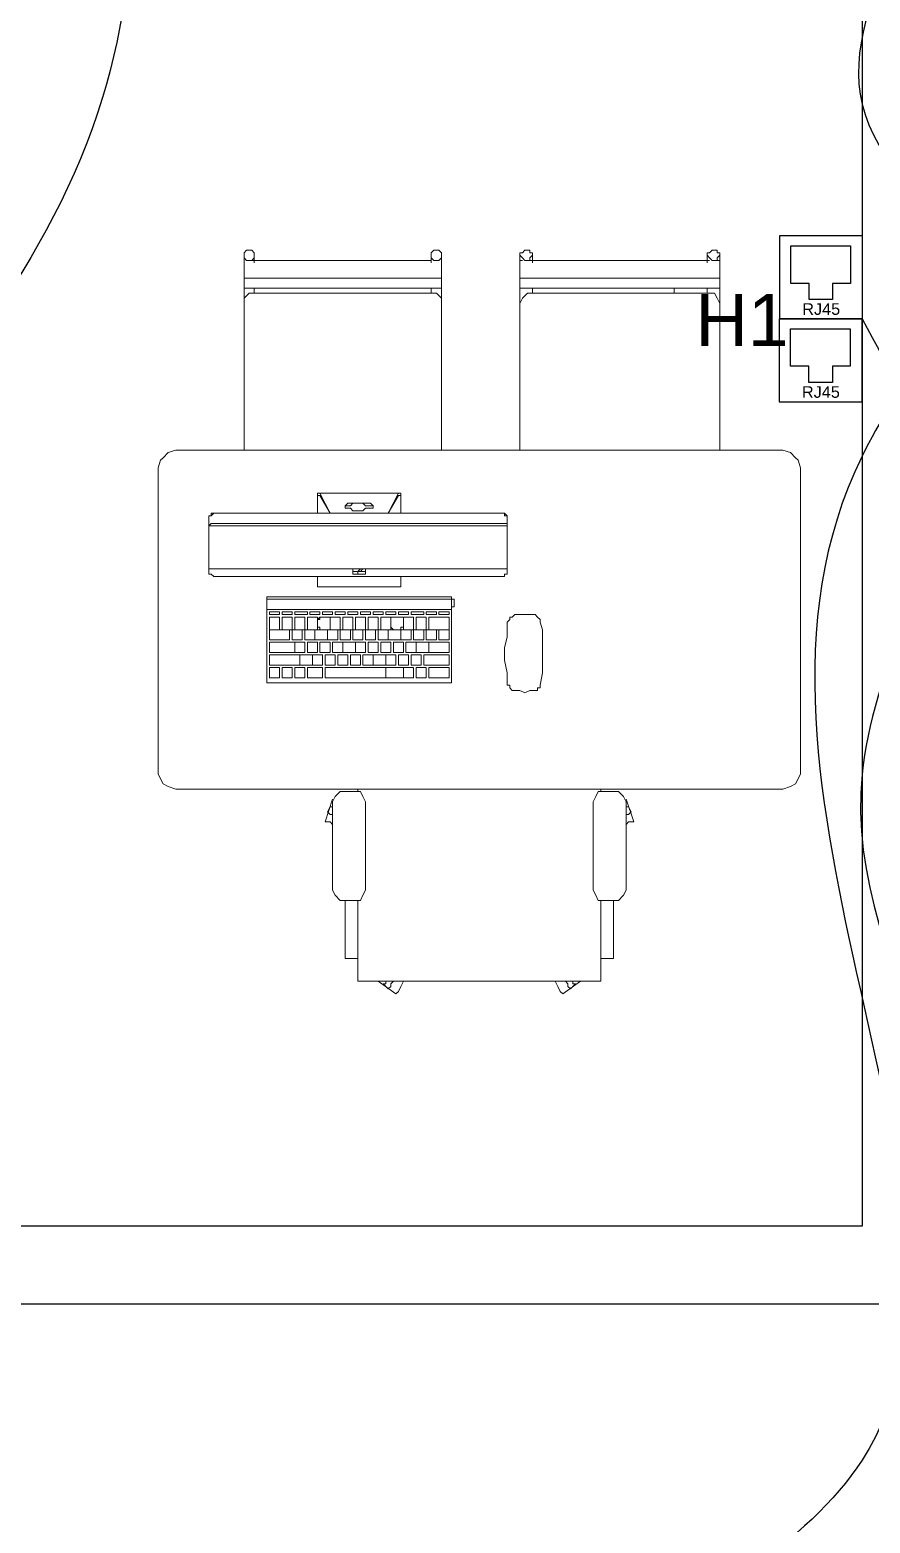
# Model space of a CAD drawing. Header units: metres. Extents: x 131 to 1703, y 190 to 2058.
# Drawn here: x 1484.906 to 1486.521, y 1999.772 to 2002.641 of the extents above; entities that cross this region are included whole.
import ezdxf

# ---------------------------------------------------------------- set-up
doc = ezdxf.new("R2010")
doc.units = ezdxf.units.M
for name, color, linetype in [('Cables RJ45', 7, 'Continuous'), ('Mobilier', 7, 'Continuous'), ('Murs', 7, 'Continuous'), ('Prise RJ45', 7, 'Continuous')]:
    doc.layers.add(name, color=color, linetype=linetype)
doc.styles.get("Standard").update_dxf_attribs({"font": 'arial.ttf'})

# ---------------------------------------------------------------- blocks, each defined once
blk = doc.blocks.new('Table avec ordinateur')
at = {"layer": 'Mobilier', "lineweight": 9}
for points in [[(1468.3894, 1994.57763), (1468.3894, 1994.57929), (1468.3894, 1994.57763), (1468.3894, 1994.57596), (1468.3894, 1994.57096), (1468.3894, 1994.56763), (1468.3894, 1994.56596), (1468.3894, 1994.56429), (1468.3894, 1994.55096), (1468.3894, 1994.54929), (1468.3894, 1994.54596), (1468.3894, 1994.54263), (1468.3894, 1994.52596), (1468.3894, 1994.55429), (1468.3894, 1994.56096), (1468.3894, 1994.56429), (1468.38107, 1994.56429), (1468.38107, 1994.56096), (1468.38107, 1994.55429), (1468.38107, 1994.55763), (1468.38107, 1994.56096), (1468.38107, 1994.55596), (1468.38107, 1994.55429), (1468.38107, 1994.54929), (1468.38107, 1994.54263), (1468.38107, 1994.52596), (1468.38107, 1994.55429)], [(1468.54939, 1994.57929), (1468.3894, 1994.57929)], [(1468.4144, 1994.58763), (1468.40273, 1994.57929)], [(1468.41273, 1994.57929), (1468.41106, 1994.58096), (1468.41106, 1994.58263), (1468.4094, 1994.58429), (1468.40606, 1994.58096), (1468.40773, 1994.58096), (1468.40773, 1994.57929)], [(1468.53606, 1994.57929), (1468.52439, 1994.58763)], [(1468.53106, 1994.57929), (1468.53106, 1994.58096), (1468.53273, 1994.58096), (1468.52939, 1994.58429), (1468.52773, 1994.58263), (1468.52773, 1994.58096), (1468.52606, 1994.57929)], [(1468.55773, 1994.55429), (1468.55773, 1994.52596), (1468.55773, 1994.54263), (1468.55773, 1994.54929), (1468.55773, 1994.55429), (1468.55773, 1994.55763), (1468.55773, 1994.55929), (1468.55773, 1994.55763), (1468.55773, 1994.55429), (1468.55773, 1994.55929), (1468.55773, 1994.56263), (1468.55773, 1994.56429), (1468.54939, 1994.56429), (1468.54939, 1994.56263), (1468.54939, 1994.55929), (1468.54939, 1994.55429), (1468.54939, 1994.52596), (1468.54939, 1994.54263), (1468.54939, 1994.54596), (1468.54939, 1994.54929), (1468.54939, 1994.55096), (1468.54939, 1994.56429), (1468.54939, 1994.56596), (1468.54939, 1994.56763), (1468.54939, 1994.57096), (1468.54939, 1994.57596), (1468.54939, 1994.57763), (1468.54939, 1994.57929), (1468.54939, 1994.57763)], [(1468.38107, 1994.56096), (1468.38107, 1994.55929), (1468.38107, 1994.55429), (1468.38107, 1994.54929), (1468.38107, 1994.54263)], [(1468.55773, 1994.55929), (1468.55773, 1994.55596), (1468.55773, 1994.55429), (1468.55773, 1994.54929), (1468.55773, 1994.54263)], [(1468.36773, 1994.4743), (1468.37273, 1994.4593)], [(1468.56606, 1994.4593), (1468.57106, 1994.4743)], [(1468.37273, 1994.4693), (1468.37107, 1994.4693), (1468.3694, 1994.46763), (1468.37107, 1994.4643), (1468.37273, 1994.4643), (1468.37273, 1994.46596)], [(1468.56606, 1994.46596), (1468.56606, 1994.4643), (1468.56772, 1994.4643), (1468.56939, 1994.46763), (1468.56772, 1994.4693), (1468.56606, 1994.4693)], [(1468.37273, 1994.4593), (1468.37273, 1994.4593)], [(1468.3894, 1994.45263), (1468.3894, 1994.4543), (1468.38107, 1994.4543)], [(1468.55773, 1994.4543), (1468.54939, 1994.4543), (1468.54939, 1994.45263)], [(1468.56606, 1994.4593), (1468.56606, 1994.4593)], [(1468.48939, 1994.3793), (1468.48939, 1994.3793)], [(1468.50273, 1994.37263), (1468.48939, 1994.37263)], [(1468.50273, 1994.3793), (1468.50273, 1994.3793)], [(1468.50439, 1994.3793), (1468.50439, 1994.3793)], [(1468.51106, 1994.37263), (1468.50439, 1994.37263)], [(1468.50439, 1994.37263), (1468.50439, 1994.37263)], [(1468.51273, 1994.3793), (1468.51273, 1994.3793)], [(1468.57106, 1994.37263), (1468.53273, 1994.37263), (1468.53106, 1994.37263), (1468.52106, 1994.37263), (1468.51939, 1994.37263), (1468.51273, 1994.37263)], [(1468.51273, 1994.37263), (1468.51273, 1994.37263)], [(1468.51939, 1994.3793), (1468.52106, 1994.3793)], [(1468.51939, 1994.37263), (1468.51939, 1994.3743)], [(1468.52106, 1994.37263), (1468.52106, 1994.37263)], [(1468.53106, 1994.3793), (1468.53106, 1994.3793)], [(1468.53106, 1994.3793), (1468.53273, 1994.3793)], [(1468.57106, 1994.3793), (1468.57106, 1994.3793)], [(1468.57272, 1994.3793), (1468.57272, 1994.3793)], [(1468.58272, 1994.37263), (1468.57272, 1994.37263)], [(1468.58272, 1994.3793), (1468.58272, 1994.3793)], [(1468.58439, 1994.3793), (1468.58439, 1994.3793)], [(1468.59106, 1994.37263), (1468.58439, 1994.37263)], [(1468.58439, 1994.37263), (1468.58439, 1994.37263)], [(1468.59272, 1994.3793), (1468.59272, 1994.3793)], [(1468.59939, 1994.37263), (1468.59272, 1994.37263)], [(1468.59272, 1994.37263), (1468.59272, 1994.37263)], [(1468.60106, 1994.3793), (1468.60106, 1994.3793)], [(1468.60772, 1994.37263), (1468.60106, 1994.37263)], [(1468.60106, 1994.37263), (1468.60106, 1994.37263)], [(1468.50606, 1994.3643), (1468.48939, 1994.3643)], [(1468.50273, 1994.36263), (1468.50273, 1994.36263)], [(1468.50606, 1994.37097), (1468.50606, 1994.37097)], [(1468.50606, 1994.3643), (1468.50606, 1994.3643)], [(1468.51439, 1994.3643), (1468.50773, 1994.3643)], [(1468.51106, 1994.36263), (1468.51106, 1994.36263)], [(1468.51439, 1994.37097), (1468.51439, 1994.37097)], [(1468.51439, 1994.3643), (1468.51439, 1994.3643)], [(1468.52273, 1994.3643), (1468.51606, 1994.3643)], [(1468.51773, 1994.36263), (1468.51773, 1994.36263)], [(1468.52273, 1994.37097), (1468.52273, 1994.37097)], [(1468.52273, 1994.3643), (1468.52273, 1994.3643)], [(1468.54606, 1994.3643), (1468.53939, 1994.3643), (1468.53773, 1994.3643), (1468.53273, 1994.3643), (1468.53106, 1994.3643), (1468.52439, 1994.3643)], [(1468.52606, 1994.36263), (1468.52606, 1994.36263)], [(1468.53106, 1994.37097), (1468.53106, 1994.37097)], [(1468.53106, 1994.3643), (1468.53106, 1994.3643)], [(1468.53439, 1994.36263), (1468.53439, 1994.36263)], [(1468.53773, 1994.3643), (1468.53773, 1994.3643)], [(1468.53939, 1994.37097), (1468.53939, 1994.37097)], [(1468.54273, 1994.36263), (1468.54273, 1994.36263)], [(1468.54606, 1994.37097), (1468.54606, 1994.37097)], [(1468.54606, 1994.3643), (1468.54606, 1994.3643)], [(1468.55439, 1994.3643), (1468.54773, 1994.3643)], [(1468.55106, 1994.36263), (1468.55106, 1994.36263)], [(1468.55439, 1994.37097), (1468.55439, 1994.37097)], [(1468.55439, 1994.3643), (1468.55439, 1994.3643)], [(1468.56273, 1994.3643), (1468.55606, 1994.3643)], [(1468.55773, 1994.36263), (1468.55939, 1994.36263)], [(1468.56273, 1994.37097), (1468.56273, 1994.37097)], [(1468.56273, 1994.3643), (1468.56273, 1994.3643)], [(1468.57106, 1994.3643), (1468.56439, 1994.3643)], [(1468.56606, 1994.36263), (1468.56606, 1994.36263)], [(1468.57106, 1994.37097), (1468.57106, 1994.37097)], [(1468.57106, 1994.3643), (1468.57106, 1994.3643)], [(1468.58606, 1994.3643), (1468.58106, 1994.3643), (1468.57939, 1994.3643), (1468.57272, 1994.3643)], [(1468.57439, 1994.36263), (1468.57439, 1994.36263)], [(1468.57939, 1994.37097), (1468.57939, 1994.37097)], [(1468.57939, 1994.3643), (1468.57939, 1994.3643)], [(1468.58272, 1994.36263), (1468.58272, 1994.36263)], [(1468.58606, 1994.37097), (1468.58772, 1994.37097), (1468.58772, 1994.3643), (1468.58939, 1994.3643), (1468.60772, 1994.3643), (1468.60772, 1994.37097), (1468.58939, 1994.37097), (1468.58772, 1994.37097), (1468.58939, 1994.37097)], [(1468.58606, 1994.3643), (1468.58606, 1994.3643)], [(1468.60772, 1994.3643), (1468.58939, 1994.3643), (1468.58772, 1994.3643)], [(1468.59106, 1994.36263), (1468.59106, 1994.35597), (1468.59272, 1994.35597), (1468.60772, 1994.35597), (1468.60772, 1994.36263), (1468.59272, 1994.36263), (1468.59106, 1994.36263), (1468.59272, 1994.36263)], [(1468.59106, 1994.36263), (1468.59106, 1994.36263)], [(1468.60772, 1994.37097), (1468.60772, 1994.37097)], [(1468.60772, 1994.36263), (1468.60772, 1994.36263)], [(1468.51773, 1994.35597), (1468.51106, 1994.35597), (1468.50939, 1994.35597), (1468.50439, 1994.35597), (1468.50273, 1994.35597), (1468.48939, 1994.35597)], [(1468.49606, 1994.3543), (1468.49606, 1994.3543)], [(1468.50273, 1994.35763), (1468.50273, 1994.35597)], [(1468.50439, 1994.3543), (1468.50439, 1994.3543)], [(1468.50939, 1994.35597), (1468.50939, 1994.35597)], [(1468.51273, 1994.3543), (1468.51273, 1994.3543)], [(1468.51773, 1994.35597), (1468.51773, 1994.35597)], [(1468.52606, 1994.35597), (1468.51939, 1994.35597)], [(1468.52106, 1994.3543), (1468.52106, 1994.3543)], [(1468.52606, 1994.35597), (1468.52606, 1994.35597)], [(1468.53439, 1994.35597), (1468.52773, 1994.35597)], [(1468.52939, 1994.3543), (1468.52939, 1994.3543)], [(1468.53439, 1994.35597), (1468.53439, 1994.35597)], [(1468.54273, 1994.35597), (1468.53606, 1994.35597)], [(1468.53606, 1994.3543), (1468.53606, 1994.3543)], [(1468.54273, 1994.35597), (1468.54273, 1994.35597)], [(1468.55773, 1994.35597), (1468.55273, 1994.35597), (1468.55106, 1994.35597), (1468.54439, 1994.35597)], [(1468.54439, 1994.3543), (1468.54439, 1994.3543)], [(1468.55106, 1994.35597), (1468.55106, 1994.35597)], [(1468.55273, 1994.3543), (1468.55273, 1994.3543)], [(1468.55773, 1994.35597), (1468.55773, 1994.35597)], [(1468.56606, 1994.35597), (1468.55939, 1994.35597)], [(1468.56106, 1994.3543), (1468.56106, 1994.3543)], [(1468.56606, 1994.35597), (1468.56606, 1994.35597)], [(1468.57439, 1994.35597), (1468.56772, 1994.35597)], [(1468.56939, 1994.3543), (1468.56939, 1994.3543)], [(1468.57439, 1994.35597), (1468.57439, 1994.35597)], [(1468.58272, 1994.35597), (1468.57606, 1994.35597)], [(1468.57606, 1994.3543), (1468.57772, 1994.3543)], [(1468.58272, 1994.35597), (1468.58272, 1994.35597)], [(1468.60772, 1994.35597), (1468.59272, 1994.35597), (1468.59106, 1994.35597), (1468.58439, 1994.35597)], [(1468.58439, 1994.3543), (1468.58439, 1994.3543)], [(1468.59106, 1994.35597), (1468.59106, 1994.35597)], [(1468.59272, 1994.3543), (1468.59272, 1994.3543)], [(1468.60772, 1994.3543), (1468.60772, 1994.3543)], [(1468.49606, 1994.34764), (1468.48939, 1994.34764)], [(1468.48939, 1994.34597), (1468.48939, 1994.34597)], [(1468.49606, 1994.34764), (1468.49606, 1994.34764)], [(1468.50439, 1994.34764), (1468.49773, 1994.34764)], [(1468.50273, 1994.34597), (1468.50273, 1994.34597)], [(1468.50439, 1994.34764), (1468.50439, 1994.34764)], [(1468.50439, 1994.34597), (1468.50439, 1994.34597)], [(1468.51273, 1994.34764), (1468.50606, 1994.34764)], [(1468.51273, 1994.34764), (1468.51273, 1994.34764)], [(1468.51273, 1994.34597), (1468.51273, 1994.34597)], [(1468.53606, 1994.34764), (1468.52939, 1994.34764), (1468.52773, 1994.34764), (1468.52273, 1994.34764), (1468.52106, 1994.34764), (1468.51439, 1994.34764)], [(1468.51939, 1994.34597), (1468.52106, 1994.34597)], [(1468.52106, 1994.34764), (1468.52106, 1994.34764)], [(1468.52773, 1994.34764), (1468.52773, 1994.34764)], [(1468.52773, 1994.34597), (1468.52773, 1994.34597)], [(1468.53606, 1994.34764), (1468.53606, 1994.34764)], [(1468.53606, 1994.34597), (1468.53606, 1994.34597)], [(1468.54439, 1994.34764), (1468.53773, 1994.34764)], [(1468.54439, 1994.34764), (1468.54439, 1994.34764)], [(1468.54439, 1994.34597), (1468.54439, 1994.34597)], [(1468.55273, 1994.34764), (1468.54606, 1994.34764)], [(1468.55273, 1994.34764), (1468.55273, 1994.34764)], [(1468.55273, 1994.34597), (1468.55273, 1994.34597)], [(1468.56106, 1994.34764), (1468.55439, 1994.34764)], [(1468.56106, 1994.34764), (1468.56106, 1994.34764)], [(1468.56106, 1994.34597), (1468.56106, 1994.34597)], [(1468.57606, 1994.34764), (1468.57106, 1994.34764), (1468.56939, 1994.34764), (1468.56273, 1994.34764)], [(1468.56772, 1994.34597), (1468.56772, 1994.34597)], [(1468.56939, 1994.34764), (1468.56939, 1994.34764)], [(1468.57606, 1994.34764), (1468.57606, 1994.34764)], [(1468.57606, 1994.34597), (1468.57606, 1994.34597)], [(1468.58439, 1994.34764), (1468.57772, 1994.34764)], [(1468.58439, 1994.34764), (1468.58439, 1994.34764)], [(1468.58439, 1994.34597), (1468.58439, 1994.34597)], [(1468.59272, 1994.34764), (1468.58606, 1994.34764)], [(1468.59272, 1994.34764), (1468.59272, 1994.34764)], [(1468.59272, 1994.34597), (1468.59272, 1994.34597)], [(1468.60772, 1994.34764), (1468.59439, 1994.34764)], [(1468.60106, 1994.34597), (1468.60106, 1994.34597)], [(1468.60939, 1994.3343), (1468.48773, 1994.3343)], [(1468.50273, 1994.34097), (1468.50273, 1994.3393), (1468.48939, 1994.3393), (1468.48939, 1994.34097)], [(1468.48939, 1994.33764), (1468.48939, 1994.33764)], [(1468.49606, 1994.33597), (1468.48939, 1994.33597)], [(1468.48939, 1994.33597), (1468.48939, 1994.33597)], [(1468.49606, 1994.33764), (1468.49606, 1994.33764)], [(1468.49773, 1994.33764), (1468.49773, 1994.33764)], [(1468.50439, 1994.33597), (1468.49939, 1994.33597), (1468.49773, 1994.33597)], [(1468.49773, 1994.33597), (1468.49773, 1994.33597)], [(1468.49939, 1994.33597), (1468.49939, 1994.33597)], [(1468.51106, 1994.34097), (1468.51106, 1994.3393), (1468.50439, 1994.3393)], [(1468.50439, 1994.3393), (1468.50439, 1994.3393)], [(1468.50439, 1994.33764), (1468.50439, 1994.33764)], [(1468.50606, 1994.33764), (1468.50773, 1994.33764)], [(1468.51439, 1994.33597), (1468.51273, 1994.33597), (1468.50773, 1994.33597), (1468.50606, 1994.33597)], [(1468.50606, 1994.33597), (1468.50606, 1994.33597)], [(1468.50773, 1994.33597), (1468.50773, 1994.33597)], [(1468.51939, 1994.34097), (1468.51939, 1994.3393), (1468.51273, 1994.3393)], [(1468.51273, 1994.3393), (1468.51273, 1994.3393)], [(1468.51273, 1994.33764), (1468.51439, 1994.33764)], [(1468.51606, 1994.33764), (1468.51606, 1994.33764)], [(1468.52273, 1994.33597), (1468.52106, 1994.33597), (1468.51606, 1994.33597)], [(1468.51606, 1994.33597), (1468.51606, 1994.33597)], [(1468.52773, 1994.34097), (1468.52773, 1994.3393), (1468.52606, 1994.3393), (1468.52106, 1994.3393), (1468.51939, 1994.3393)], [(1468.52106, 1994.3393), (1468.52106, 1994.3393)], [(1468.52106, 1994.33764), (1468.52273, 1994.33764)], [(1468.52439, 1994.33764), (1468.52439, 1994.33764)], [(1468.53106, 1994.33597), (1468.52439, 1994.33597)], [(1468.52439, 1994.33597), (1468.52439, 1994.33597)], [(1468.53439, 1994.34097), (1468.53439, 1994.3393), (1468.52773, 1994.3393)], [(1468.52773, 1994.3393), (1468.52773, 1994.3393)], [(1468.53106, 1994.33764), (1468.53106, 1994.33764)], [(1468.53273, 1994.33764), (1468.53273, 1994.33764)], [(1468.53939, 1994.33597), (1468.53273, 1994.33597)], [(1468.53273, 1994.33597), (1468.53273, 1994.33597)], [(1468.54273, 1994.34097), (1468.54273, 1994.3393), (1468.53606, 1994.3393)], [(1468.53606, 1994.3393), (1468.53606, 1994.3393)], [(1468.53939, 1994.33764), (1468.53939, 1994.33764)], [(1468.54106, 1994.33764), (1468.54106, 1994.33764)], [(1468.54773, 1994.33597), (1468.54106, 1994.33597)], [(1468.54106, 1994.33597), (1468.54106, 1994.33597)], [(1468.55106, 1994.34097), (1468.55106, 1994.3393), (1468.54439, 1994.3393)], [(1468.54439, 1994.3393), (1468.54439, 1994.3393)], [(1468.54773, 1994.33764), (1468.54773, 1994.33764)], [(1468.54939, 1994.33764), (1468.54939, 1994.33764)], [(1468.55606, 1994.33597), (1468.54939, 1994.33597)], [(1468.54939, 1994.33597), (1468.54939, 1994.33597)], [(1468.55939, 1994.34097), (1468.55939, 1994.3393), (1468.55273, 1994.3393)], [(1468.55273, 1994.3393), (1468.55273, 1994.3393)], [(1468.55606, 1994.33764), (1468.55606, 1994.33764)], [(1468.55773, 1994.33764), (1468.55773, 1994.33764)], [(1468.56439, 1994.33597), (1468.55773, 1994.33597)], [(1468.55773, 1994.33597), (1468.55773, 1994.33597)], [(1468.56772, 1994.34097), (1468.56772, 1994.3393), (1468.56106, 1994.3393)], [(1468.56106, 1994.3393), (1468.56106, 1994.3393)], [(1468.56439, 1994.33764), (1468.56439, 1994.33764)], [(1468.56606, 1994.33764), (1468.56606, 1994.33764)], [(1468.57272, 1994.33597), (1468.56606, 1994.33597)], [(1468.56606, 1994.33597), (1468.56606, 1994.33597)], [(1468.57606, 1994.34097), (1468.57439, 1994.3393), (1468.56939, 1994.3393), (1468.56772, 1994.3393)], [(1468.56939, 1994.3393), (1468.56939, 1994.3393)], [(1468.57272, 1994.33764), (1468.57272, 1994.33764)], [(1468.57439, 1994.33764), (1468.57439, 1994.33764)], [(1468.58106, 1994.33597), (1468.57606, 1994.33597), (1468.57439, 1994.33597)], [(1468.57439, 1994.33597), (1468.57439, 1994.33597)], [(1468.58272, 1994.34097), (1468.58272, 1994.3393), (1468.57606, 1994.3393)], [(1468.57606, 1994.3393), (1468.57606, 1994.3393)], [(1468.57606, 1994.33597), (1468.57606, 1994.33597)], [(1468.58106, 1994.33764), (1468.58106, 1994.33764)], [(1468.58272, 1994.33764), (1468.58439, 1994.33764)], [(1468.59106, 1994.33597), (1468.58939, 1994.33597), (1468.58439, 1994.33597), (1468.58272, 1994.33597)], [(1468.58272, 1994.33597), (1468.58272, 1994.33597)], [(1468.59106, 1994.34097), (1468.59106, 1994.3393), (1468.58439, 1994.3393)], [(1468.58439, 1994.3393), (1468.58439, 1994.3393)], [(1468.58439, 1994.33597), (1468.58439, 1994.33597)], [(1468.58939, 1994.33764), (1468.59106, 1994.33764)], [(1468.59939, 1994.34097), (1468.59939, 1994.3393), (1468.59272, 1994.3393)], [(1468.59272, 1994.3393), (1468.59272, 1994.3393)], [(1468.59272, 1994.33764), (1468.59272, 1994.33764)], [(1468.59939, 1994.33597), (1468.59772, 1994.33597), (1468.59272, 1994.33597)], [(1468.59272, 1994.33597), (1468.59272, 1994.33597)], [(1468.59772, 1994.33764), (1468.59939, 1994.33764)], [(1468.60772, 1994.34097), (1468.60772, 1994.3393), (1468.60106, 1994.3393)], [(1468.60106, 1994.3393), (1468.60106, 1994.3393)], [(1468.60106, 1994.33764), (1468.60106, 1994.33764)], [(1468.60772, 1994.33597), (1468.60106, 1994.33597)], [(1468.60106, 1994.33597), (1468.60106, 1994.33597)], [(1468.60772, 1994.33764), (1468.60772, 1994.33764)], [(1468.48773, 1994.33264), (1468.48606, 1994.33264), (1468.48606, 1994.33097), (1468.48606, 1994.3293), (1468.48606, 1994.32764), (1468.60939, 1994.32764), (1468.60939, 1994.3293), (1468.60939, 1994.33097), (1468.60939, 1994.33264)], [(1468.57606, 1994.3193), (1468.57606, 1994.31264), (1468.57606, 1994.3193), (1468.52106, 1994.3193), (1468.52106, 1994.31264), (1468.52106, 1994.3193)], [(1468.52106, 1994.3193), (1468.52106, 1994.3193)], [(1468.57606, 1994.3193), (1468.57606, 1994.3193)], [(1468.45106, 1994.30764), (1468.45106, 1994.30597), (1468.45106, 1994.2793), (1468.45106, 1994.27264), (1468.45273, 1994.27264), (1468.45273, 1994.27097), (1468.4544, 1994.27097), (1468.45606, 1994.27097), (1468.64106, 1994.27097)], [(1468.54439, 1994.3093), (1468.54439, 1994.30764)], [(1468.55273, 1994.30764), (1468.55273, 1994.3093), (1468.55106, 1994.3093), (1468.54939, 1994.3093), (1468.54773, 1994.3093), (1468.54606, 1994.3093), (1468.54773, 1994.3093), (1468.54939, 1994.3093), (1468.54939, 1994.31097), (1468.54939, 1994.3093), (1468.55106, 1994.3093), (1468.55273, 1994.3093)], [(1468.64772, 1994.30764), (1468.64772, 1994.30597), (1468.64772, 1994.2793), (1468.64772, 1994.28097)], [(1468.64772, 1994.30264), (1468.64772, 1994.27264), (1468.64606, 1994.27264), (1468.64439, 1994.27097), (1468.64272, 1994.27097), (1468.64106, 1994.27097), (1468.64272, 1994.27097), (1468.64439, 1994.27097), (1468.64606, 1994.27264), (1468.64772, 1994.27264), (1468.64772, 1994.2793), (1468.64606, 1994.27764), (1468.64439, 1994.27764), (1468.64272, 1994.27764), (1468.64106, 1994.27764), (1468.45606, 1994.27764), (1468.4544, 1994.27764), (1468.45273, 1994.27764), (1468.45106, 1994.27764), (1468.45106, 1994.2793), (1468.45106, 1994.28097)], [(1468.45106, 1994.30264), (1468.45106, 1994.27264), (1468.45273, 1994.27264), (1468.45273, 1994.27097), (1468.4544, 1994.27097), (1468.45606, 1994.27097), (1468.64106, 1994.27097), (1468.64272, 1994.27097), (1468.64439, 1994.27097), (1468.64606, 1994.27097), (1468.64606, 1994.27264), (1468.64772, 1994.27264)], [(1468.45106, 1994.28597), (1468.45106, 1994.2993), (1468.45106, 1994.30097)], [(1468.64772, 1994.2793), (1468.64606, 1994.27764), (1468.64439, 1994.27764), (1468.64272, 1994.27764), (1468.64106, 1994.27764), (1468.45606, 1994.27764), (1468.4544, 1994.27764), (1468.45273, 1994.27764), (1468.45106, 1994.27764), (1468.45106, 1994.2793)], [(1468.45106, 1994.27264), (1468.45273, 1994.27097), (1468.4544, 1994.27097), (1468.45606, 1994.27097)], [(1468.46106, 1994.27097), (1468.4594, 1994.27097), (1468.45273, 1994.27097)], [(1468.4594, 1994.27097), (1468.63772, 1994.27097), (1468.64606, 1994.27097)], [(1468.52273, 1994.25764), (1468.52939, 1994.27097), (1468.52273, 1994.25931), (1468.52106, 1994.25931), (1468.52106, 1994.26097), (1468.52106, 1994.26264), (1468.52106, 1994.26431), (1468.52106, 1994.26597), (1468.52106, 1994.27097), (1468.52106, 1994.26597), (1468.52106, 1994.26431), (1468.52106, 1994.26264), (1468.52106, 1994.26097), (1468.52106, 1994.25931), (1468.52106, 1994.25764), (1468.52273, 1994.25764), (1468.57606, 1994.25764)], [(1468.53939, 1994.26597), (1468.54106, 1994.26597), (1468.54273, 1994.26597), (1468.54439, 1994.26597), (1468.54606, 1994.26431), (1468.54773, 1994.26431), (1468.54939, 1994.26431), (1468.55273, 1994.26431), (1468.55439, 1994.26597), (1468.55606, 1994.26597), (1468.55773, 1994.26597)], [(1468.31107, 1994.22931), (1468.31107, 1994.13264), (1468.31274, 1994.12931), (1468.3144, 1994.12598), (1468.3194, 1994.12598), (1468.4344, 1994.12598), (1468.43773, 1994.12598), (1468.44106, 1994.12931), (1468.44273, 1994.13264), (1468.44273, 1994.22931), (1468.44273, 1994.22597), (1468.44273, 1994.22931)], [(1468.31107, 1994.22597), (1468.31107, 1994.22931), (1468.31107, 1994.22597), (1468.31107, 1994.12598), (1468.31107, 1994.12431), (1468.31107, 1994.11764), (1468.31107, 1994.11264), (1468.31107, 1994.10931), (1468.31107, 1994.10098)], [(1468.44273, 1994.10098), (1468.44273, 1994.10931), (1468.44273, 1994.11264), (1468.44273, 1994.11764), (1468.44273, 1994.12598), (1468.44273, 1994.22597)], [(1468.44273, 1994.22597), (1468.44273, 1994.22597)], [(1468.49439, 1994.22931), (1468.49439, 1994.13264), (1468.49439, 1994.12931), (1468.49773, 1994.12598), (1468.50106, 1994.12598), (1468.61772, 1994.12598), (1468.62106, 1994.12598), (1468.62439, 1994.12931), (1468.62439, 1994.13264), (1468.62439, 1994.22931), (1468.62439, 1994.22597), (1468.62439, 1994.22931)], [(1468.49439, 1994.22597), (1468.49439, 1994.22931), (1468.49439, 1994.22597), (1468.49439, 1994.12598), (1468.49439, 1994.12431), (1468.49439, 1994.11764), (1468.49439, 1994.11264), (1468.49439, 1994.10931), (1468.49439, 1994.10098)], [(1468.62439, 1994.10098), (1468.62439, 1994.10931), (1468.62439, 1994.11264), (1468.62439, 1994.11764), (1468.62439, 1994.12598), (1468.62439, 1994.22597)], [(1468.62439, 1994.22597), (1468.62439, 1994.22597)], [(1468.3194, 1994.12598), (1468.3194, 1994.12264)], [(1468.4344, 1994.12264), (1468.4344, 1994.12431), (1468.4344, 1994.12598)], [(1468.50106, 1994.12598), (1468.50106, 1994.12264)], [(1468.61772, 1994.12264), (1468.61772, 1994.12431), (1468.61772, 1994.12598)], [(1468.31107, 1994.11598), (1468.31107, 1994.10431), (1468.31274, 1994.10431)], [(1468.31107, 1994.10931), (1468.31107, 1994.11098)], [(1468.44106, 1994.10431), (1468.44273, 1994.10431), (1468.44273, 1994.11598)], [(1468.49439, 1994.11598), (1468.49439, 1994.10431)], [(1468.49439, 1994.10931), (1468.49439, 1994.11098)], [(1468.62439, 1994.10431), (1468.62439, 1994.11598)], [(1468.43606, 1994.10431), (1468.4344, 1994.10431), (1468.3194, 1994.10431), (1468.31774, 1994.10431)], [(1468.3194, 1994.10098), (1468.3194, 1994.10598)], [(1468.4344, 1994.10598), (1468.4344, 1994.10098)], [(1468.49439, 1994.10431), (1468.49439, 1994.10431)], [(1468.50106, 1994.10098), (1468.50106, 1994.10598)], [(1468.50106, 1994.10431), (1468.50106, 1994.10431)], [(1468.61939, 1994.10431), (1468.61772, 1994.10431), (1468.50106, 1994.10431)], [(1468.61772, 1994.10598), (1468.61772, 1994.10098)], [(1468.62439, 1994.10431), (1468.62439, 1994.10431)]]:
    blk.add_lwpolyline(points, dxfattribs=at)
for points in [[(1468.4194, 1994.57929), (1468.41773, 1994.58263), (1468.41606, 1994.58596), (1468.4144, 1994.58763), (1468.41606, 1994.58596), (1468.41773, 1994.58263)], [(1468.51939, 1994.57929), (1468.52106, 1994.58263), (1468.52273, 1994.58596), (1468.52439, 1994.58763), (1468.52273, 1994.58596), (1468.52106, 1994.58263)], [(1468.38107, 1994.52596), (1468.37773, 1994.52596), (1468.3744, 1994.52263), (1468.37273, 1994.51929), (1468.37273, 1994.46096), (1468.3744, 1994.45763), (1468.37773, 1994.4543), (1468.38107, 1994.4543), (1468.38607, 1994.4543), (1468.39107, 1994.4543), (1468.39273, 1994.45763), (1468.3944, 1994.46096), (1468.3944, 1994.51929), (1468.39273, 1994.52263), (1468.39107, 1994.52596), (1468.38607, 1994.52596)], [(1468.55273, 1994.52596), (1468.54773, 1994.52596), (1468.54606, 1994.52263), (1468.54439, 1994.51929), (1468.54439, 1994.46096), (1468.54606, 1994.45763), (1468.54773, 1994.4543), (1468.55273, 1994.4543), (1468.55773, 1994.4543), (1468.56106, 1994.4543), (1468.56439, 1994.45763), (1468.56606, 1994.46096), (1468.56606, 1994.51929), (1468.56439, 1994.52263), (1468.56106, 1994.52596), (1468.55773, 1994.52596)], [(1468.37273, 1994.47596), (1468.37107, 1994.4743), (1468.36773, 1994.4743), (1468.37107, 1994.4743)], [(1468.56606, 1994.47596), (1468.56772, 1994.4743), (1468.57106, 1994.4743), (1468.56772, 1994.4743)], [(1468.27274, 1994.22931), (1468.66605, 1994.22931), (1468.66939, 1994.22931), (1468.67439, 1994.23097), (1468.67772, 1994.23431), (1468.67939, 1994.23597), (1468.68105, 1994.24097), (1468.68105, 1994.24431), (1468.68105, 1994.43763), (1468.68105, 1994.44263), (1468.67939, 1994.44596), (1468.67772, 1994.4493), (1468.67439, 1994.45096), (1468.66939, 1994.45263), (1468.66605, 1994.45263), (1468.27274, 1994.45263), (1468.2694, 1994.45263), (1468.2644, 1994.45096), (1468.26107, 1994.4493), (1468.2594, 1994.44596), (1468.25774, 1994.44263), (1468.25774, 1994.43763), (1468.25774, 1994.24431), (1468.25774, 1994.24097), (1468.2594, 1994.23597), (1468.26107, 1994.23431), (1468.2644, 1994.23097), (1468.2694, 1994.22931)], [(1468.4444, 1994.33764), (1468.44273, 1994.33764), (1468.44106, 1994.33764), (1468.4394, 1994.33764), (1468.43773, 1994.33764), (1468.43606, 1994.33764), (1468.4344, 1994.33764), (1468.43273, 1994.33764), (1468.43106, 1994.3393), (1468.4294, 1994.34097), (1468.4294, 1994.34264), (1468.42773, 1994.34764), (1468.42773, 1994.35263), (1468.42773, 1994.3593), (1468.42773, 1994.36763), (1468.42773, 1994.37597), (1468.4294, 1994.3843), (1468.4294, 1994.38597), (1468.43106, 1994.38597), (1468.43106, 1994.38763), (1468.43273, 1994.38763), (1468.43606, 1994.38763), (1468.4394, 1994.3893), (1468.44273, 1994.38763), (1468.44606, 1994.38763), (1468.44773, 1994.38763), (1468.4494, 1994.38597), (1468.4494, 1994.3843), (1468.45106, 1994.3843), (1468.45106, 1994.37597), (1468.45273, 1994.36763), (1468.45273, 1994.3593), (1468.45106, 1994.35263), (1468.45106, 1994.34764), (1468.45106, 1994.34264), (1468.4494, 1994.34097), (1468.4494, 1994.3393), (1468.44773, 1994.3393), (1468.44606, 1994.33764)], [(1468.48773, 1994.38263), (1468.48773, 1994.3293), (1468.48773, 1994.32764), (1468.48773, 1994.32597), (1468.60939, 1994.32597), (1468.60939, 1994.32764), (1468.60939, 1994.3293), (1468.60939, 1994.38263)], [(1468.50273, 1994.3793), (1468.48939, 1994.3793), (1468.48939, 1994.37263), (1468.50273, 1994.37263)], [(1468.51106, 1994.3793), (1468.50439, 1994.3793), (1468.50439, 1994.3743), (1468.50439, 1994.37263), (1468.51106, 1994.37263)], [(1468.51939, 1994.3793), (1468.51273, 1994.3793), (1468.51273, 1994.3743), (1468.51273, 1994.37263), (1468.51939, 1994.37263)], [(1468.53106, 1994.3793), (1468.52106, 1994.3793), (1468.51939, 1994.3793), (1468.51939, 1994.3743), (1468.51939, 1994.37263), (1468.52106, 1994.37263), (1468.53106, 1994.37263)], [(1468.57106, 1994.3793), (1468.53273, 1994.3793), (1468.53106, 1994.3793), (1468.53106, 1994.37263), (1468.53273, 1994.37263), (1468.57106, 1994.37263)], [(1468.58272, 1994.3793), (1468.57272, 1994.3793), (1468.57272, 1994.37263), (1468.58272, 1994.37263)], [(1468.59106, 1994.3793), (1468.58439, 1994.3793), (1468.58439, 1994.3743), (1468.58439, 1994.37263), (1468.59106, 1994.37263)], [(1468.59939, 1994.3793), (1468.59272, 1994.3793), (1468.59272, 1994.3743), (1468.59272, 1994.37263), (1468.59939, 1994.37263)], [(1468.60772, 1994.3793), (1468.60106, 1994.3793), (1468.60106, 1994.3743), (1468.60106, 1994.37263), (1468.60772, 1994.37263)], [(1468.48939, 1994.37097), (1468.48939, 1994.3643), (1468.50606, 1994.3643), (1468.50606, 1994.37097)], [(1468.48939, 1994.36263), (1468.48939, 1994.35597), (1468.50273, 1994.35597), (1468.50273, 1994.35763), (1468.50273, 1994.36263)], [(1468.50273, 1994.36263), (1468.50273, 1994.35597), (1468.50439, 1994.35597), (1468.50939, 1994.35597), (1468.51106, 1994.35597), (1468.51106, 1994.35763), (1468.51106, 1994.36263), (1468.50939, 1994.36263), (1468.50439, 1994.36263)], [(1468.50773, 1994.37097), (1468.50773, 1994.3643), (1468.51439, 1994.3643), (1468.51439, 1994.37097)], [(1468.51106, 1994.36263), (1468.51106, 1994.35597), (1468.51773, 1994.35597), (1468.51773, 1994.35763), (1468.51773, 1994.36263)], [(1468.51606, 1994.37097), (1468.51606, 1994.3643), (1468.52273, 1994.3643), (1468.52273, 1994.37097)], [(1468.51939, 1994.36263), (1468.51939, 1994.35597), (1468.52606, 1994.35597), (1468.52606, 1994.35763), (1468.52606, 1994.36263)], [(1468.52439, 1994.37097), (1468.52439, 1994.3643), (1468.53106, 1994.3643), (1468.53106, 1994.37097)], [(1468.52773, 1994.36263), (1468.52773, 1994.35597), (1468.53439, 1994.35597), (1468.53439, 1994.35763), (1468.53439, 1994.36263)], [(1468.53106, 1994.37097), (1468.53106, 1994.3643), (1468.53273, 1994.3643), (1468.53773, 1994.3643), (1468.53939, 1994.3643), (1468.53939, 1994.37097), (1468.53773, 1994.37097), (1468.53273, 1994.37097)], [(1468.53606, 1994.36263), (1468.53606, 1994.35597), (1468.54273, 1994.35597), (1468.54273, 1994.35763), (1468.54273, 1994.36263)], [(1468.53939, 1994.37097), (1468.53939, 1994.3643), (1468.54606, 1994.3643), (1468.54606, 1994.37097)], [(1468.54439, 1994.36263), (1468.54439, 1994.35597), (1468.55106, 1994.35597), (1468.55106, 1994.35763), (1468.55106, 1994.36263)], [(1468.54773, 1994.37097), (1468.54773, 1994.3643), (1468.55439, 1994.3643), (1468.55439, 1994.37097)], [(1468.55106, 1994.36263), (1468.55106, 1994.35597), (1468.55273, 1994.35597), (1468.55773, 1994.35597), (1468.55939, 1994.35597), (1468.55939, 1994.35763), (1468.55939, 1994.36263), (1468.55773, 1994.36263), (1468.55273, 1994.36263)], [(1468.55606, 1994.37097), (1468.55606, 1994.3643), (1468.56273, 1994.3643), (1468.56273, 1994.37097)], [(1468.55939, 1994.36263), (1468.55939, 1994.35597), (1468.56606, 1994.35597), (1468.56606, 1994.35763), (1468.56606, 1994.36263)], [(1468.56439, 1994.37097), (1468.56439, 1994.3643), (1468.57106, 1994.3643), (1468.57106, 1994.37097)], [(1468.56772, 1994.36263), (1468.56772, 1994.35597), (1468.57439, 1994.35597), (1468.57439, 1994.35763), (1468.57439, 1994.36263)], [(1468.57272, 1994.37097), (1468.57272, 1994.3643), (1468.57939, 1994.3643), (1468.57939, 1994.37097)], [(1468.57606, 1994.36263), (1468.57606, 1994.35597), (1468.58272, 1994.35597), (1468.58272, 1994.35763), (1468.58272, 1994.36263)], [(1468.57939, 1994.37097), (1468.57939, 1994.3643), (1468.58106, 1994.3643), (1468.58606, 1994.3643), (1468.58772, 1994.3643), (1468.58772, 1994.37097), (1468.58606, 1994.37097), (1468.58106, 1994.37097)], [(1468.58439, 1994.36263), (1468.58439, 1994.35597), (1468.59106, 1994.35597), (1468.59106, 1994.35763), (1468.59106, 1994.36263)], [(1468.48939, 1994.3543), (1468.48939, 1994.3493), (1468.48939, 1994.34764), (1468.49606, 1994.34764), (1468.49606, 1994.3493), (1468.49606, 1994.3543)], [(1468.49773, 1994.3543), (1468.49773, 1994.3493), (1468.49773, 1994.34764), (1468.50439, 1994.34764), (1468.50439, 1994.3493), (1468.50439, 1994.3543)], [(1468.50606, 1994.3543), (1468.50606, 1994.3493), (1468.50606, 1994.34764), (1468.51273, 1994.34764), (1468.51273, 1994.3493), (1468.51273, 1994.3543)], [(1468.51439, 1994.3543), (1468.51439, 1994.3493), (1468.51439, 1994.34764), (1468.52106, 1994.34764), (1468.52106, 1994.3493), (1468.52106, 1994.3543)], [(1468.52106, 1994.3543), (1468.52106, 1994.3493), (1468.52106, 1994.34764), (1468.52273, 1994.34764), (1468.52773, 1994.34764), (1468.52939, 1994.34764), (1468.52939, 1994.3493), (1468.52939, 1994.3543), (1468.52773, 1994.3543), (1468.52273, 1994.3543)], [(1468.52939, 1994.3543), (1468.52939, 1994.3493), (1468.52939, 1994.34764), (1468.53606, 1994.34764), (1468.53606, 1994.3493), (1468.53606, 1994.3543)], [(1468.53773, 1994.3543), (1468.53773, 1994.3493), (1468.53773, 1994.34764), (1468.54439, 1994.34764), (1468.54439, 1994.3493), (1468.54439, 1994.3543)], [(1468.54606, 1994.3543), (1468.54606, 1994.3493), (1468.54606, 1994.34764), (1468.55273, 1994.34764), (1468.55273, 1994.3493), (1468.55273, 1994.3543)], [(1468.55439, 1994.3543), (1468.55439, 1994.3493), (1468.55439, 1994.34764), (1468.56106, 1994.34764), (1468.56106, 1994.3493), (1468.56106, 1994.3543)], [(1468.56273, 1994.3543), (1468.56273, 1994.3493), (1468.56273, 1994.34764), (1468.56939, 1994.34764), (1468.56939, 1994.3493), (1468.56939, 1994.3543)], [(1468.56939, 1994.3543), (1468.56939, 1994.3493), (1468.56939, 1994.34764), (1468.57106, 1994.34764), (1468.57606, 1994.34764), (1468.57772, 1994.34764), (1468.57772, 1994.3493), (1468.57772, 1994.3543), (1468.57606, 1994.3543), (1468.57106, 1994.3543)], [(1468.57772, 1994.3543), (1468.57772, 1994.3493), (1468.57772, 1994.34764), (1468.58439, 1994.34764), (1468.58439, 1994.3493), (1468.58439, 1994.3543)], [(1468.58606, 1994.3543), (1468.58606, 1994.3493), (1468.58606, 1994.34764), (1468.59272, 1994.34764), (1468.59272, 1994.3493), (1468.59272, 1994.3543)], [(1468.59439, 1994.3543), (1468.59439, 1994.3493), (1468.59439, 1994.34764), (1468.60772, 1994.34764), (1468.60772, 1994.3493), (1468.60772, 1994.3543)], [(1468.50273, 1994.34597), (1468.50273, 1994.34764), (1468.48939, 1994.34764), (1468.48939, 1994.34597), (1468.48939, 1994.34097), (1468.48939, 1994.3393), (1468.50273, 1994.3393), (1468.50273, 1994.34097)], [(1468.51106, 1994.34597), (1468.51106, 1994.34764), (1468.50439, 1994.34764), (1468.50439, 1994.34597), (1468.50439, 1994.34097), (1468.50439, 1994.3393), (1468.51106, 1994.3393), (1468.51106, 1994.34097)], [(1468.51939, 1994.34597), (1468.51939, 1994.34764), (1468.51273, 1994.34764), (1468.51273, 1994.34597), (1468.51273, 1994.34097), (1468.51273, 1994.3393), (1468.51939, 1994.3393), (1468.51939, 1994.34097)], [(1468.52773, 1994.34597), (1468.52606, 1994.34764), (1468.52106, 1994.34764), (1468.52106, 1994.34597), (1468.51939, 1994.34597), (1468.51939, 1994.34097), (1468.51939, 1994.3393), (1468.52106, 1994.3393), (1468.52606, 1994.3393), (1468.52773, 1994.3393), (1468.52773, 1994.34097)], [(1468.53439, 1994.34597), (1468.53439, 1994.34764), (1468.52773, 1994.34764), (1468.52773, 1994.34597), (1468.52773, 1994.34097), (1468.52773, 1994.3393), (1468.53439, 1994.3393), (1468.53439, 1994.34097)], [(1468.54273, 1994.34597), (1468.54273, 1994.34764), (1468.53606, 1994.34764), (1468.53606, 1994.34597), (1468.53606, 1994.34097), (1468.53606, 1994.3393), (1468.54273, 1994.3393), (1468.54273, 1994.34097)], [(1468.55106, 1994.34597), (1468.55106, 1994.34764), (1468.54439, 1994.34764), (1468.54439, 1994.34597), (1468.54439, 1994.34097), (1468.54439, 1994.3393), (1468.55106, 1994.3393), (1468.55106, 1994.34097)], [(1468.55939, 1994.34597), (1468.55939, 1994.34764), (1468.55273, 1994.34764), (1468.55273, 1994.34597), (1468.55273, 1994.34097), (1468.55273, 1994.3393), (1468.55939, 1994.3393), (1468.55939, 1994.34097)], [(1468.56772, 1994.34597), (1468.56772, 1994.34764), (1468.56106, 1994.34764), (1468.56106, 1994.34597), (1468.56106, 1994.34097), (1468.56106, 1994.3393), (1468.56772, 1994.3393), (1468.56772, 1994.34097)], [(1468.57606, 1994.34597), (1468.57439, 1994.34597), (1468.57439, 1994.34764), (1468.56939, 1994.34764), (1468.56772, 1994.34764), (1468.56772, 1994.34597), (1468.56772, 1994.34097), (1468.56772, 1994.3393), (1468.56939, 1994.3393), (1468.57439, 1994.3393), (1468.57439, 1994.34097), (1468.57606, 1994.34097)], [(1468.58272, 1994.34597), (1468.58272, 1994.34764), (1468.57606, 1994.34764), (1468.57606, 1994.34597), (1468.57606, 1994.34097), (1468.57606, 1994.3393), (1468.58272, 1994.3393), (1468.58272, 1994.34097)], [(1468.59106, 1994.34597), (1468.59106, 1994.34764), (1468.58439, 1994.34764), (1468.58439, 1994.34597), (1468.58439, 1994.34097), (1468.58439, 1994.3393), (1468.59106, 1994.3393), (1468.59106, 1994.34097)], [(1468.59939, 1994.34597), (1468.59939, 1994.34764), (1468.59272, 1994.34764), (1468.59272, 1994.34597), (1468.59272, 1994.34097), (1468.59272, 1994.3393), (1468.59939, 1994.3393), (1468.59939, 1994.34097)], [(1468.60772, 1994.34597), (1468.60772, 1994.34764), (1468.60106, 1994.34764), (1468.60106, 1994.34597), (1468.60106, 1994.34097), (1468.60106, 1994.3393), (1468.60772, 1994.3393), (1468.60772, 1994.34097)], [(1468.49606, 1994.33764), (1468.48939, 1994.33764), (1468.48939, 1994.33597), (1468.49606, 1994.33597)], [(1468.50439, 1994.33764), (1468.49773, 1994.33764), (1468.49773, 1994.33597), (1468.49939, 1994.33597), (1468.50439, 1994.33597)], [(1468.51439, 1994.33764), (1468.51273, 1994.33764), (1468.50773, 1994.33764), (1468.50606, 1994.33764), (1468.50606, 1994.33597), (1468.50773, 1994.33597), (1468.51273, 1994.33597), (1468.51439, 1994.33597)], [(1468.52273, 1994.33764), (1468.52106, 1994.33764), (1468.51606, 1994.33764), (1468.51606, 1994.33597), (1468.52106, 1994.33597), (1468.52273, 1994.33597)], [(1468.53106, 1994.33764), (1468.52439, 1994.33764), (1468.52439, 1994.33597), (1468.53106, 1994.33597)], [(1468.53939, 1994.33764), (1468.53273, 1994.33764), (1468.53273, 1994.33597), (1468.53939, 1994.33597)], [(1468.54773, 1994.33764), (1468.54106, 1994.33764), (1468.54106, 1994.33597), (1468.54773, 1994.33597)], [(1468.55606, 1994.33764), (1468.54939, 1994.33764), (1468.54939, 1994.33597), (1468.55606, 1994.33597)], [(1468.56439, 1994.33764), (1468.55773, 1994.33764), (1468.55773, 1994.33597), (1468.56439, 1994.33597)], [(1468.57272, 1994.33764), (1468.56606, 1994.33764), (1468.56606, 1994.33597), (1468.57272, 1994.33597)], [(1468.58106, 1994.33764), (1468.57439, 1994.33764), (1468.57439, 1994.33597), (1468.57606, 1994.33597), (1468.58106, 1994.33597)], [(1468.59106, 1994.33764), (1468.58939, 1994.33764), (1468.58439, 1994.33764), (1468.58272, 1994.33764), (1468.58272, 1994.33597), (1468.58439, 1994.33597), (1468.58939, 1994.33597), (1468.59106, 1994.33597)], [(1468.59939, 1994.33764), (1468.59772, 1994.33764), (1468.59272, 1994.33764), (1468.59272, 1994.33597), (1468.59772, 1994.33597), (1468.59939, 1994.33597)], [(1468.60772, 1994.33764), (1468.60106, 1994.33764), (1468.60106, 1994.33597), (1468.60772, 1994.33597)], [(1468.64772, 1994.31097), (1468.64606, 1994.31097), (1468.64439, 1994.31264), (1468.64272, 1994.31264), (1468.64106, 1994.31264), (1468.45606, 1994.31264), (1468.4544, 1994.31264), (1468.45273, 1994.31264), (1468.45273, 1994.31097), (1468.45106, 1994.31097), (1468.45106, 1994.30764), (1468.64772, 1994.30764)], [(1468.64772, 1994.28097), (1468.64772, 1994.30764), (1468.45106, 1994.30764), (1468.45106, 1994.28097), (1468.45106, 1994.2793), (1468.45273, 1994.2793), (1468.4544, 1994.2793), (1468.45606, 1994.2793), (1468.64106, 1994.2793), (1468.64272, 1994.2793), (1468.64439, 1994.2793), (1468.64606, 1994.2793), (1468.64772, 1994.2793)], [(1468.55273, 1994.3093), (1468.55106, 1994.3093), (1468.54939, 1994.3093), (1468.54773, 1994.3093), (1468.54606, 1994.3093), (1468.54439, 1994.3093), (1468.54439, 1994.31097), (1468.54606, 1994.31097), (1468.54773, 1994.31097), (1468.54939, 1994.31097), (1468.55106, 1994.31097), (1468.55273, 1994.31097)], [(1468.54939, 1994.31097), (1468.54773, 1994.31097), (1468.54606, 1994.31097), (1468.54439, 1994.31097), (1468.54439, 1994.3093), (1468.54606, 1994.3093), (1468.54773, 1994.3093), (1468.54939, 1994.3093), (1468.55106, 1994.3093), (1468.55273, 1994.3093), (1468.55273, 1994.31097), (1468.55106, 1994.31097)], [(1468.54939, 1994.3093), (1468.54773, 1994.30764), (1468.54606, 1994.30764), (1468.54773, 1994.3093)], [(1468.54606, 1994.30764), (1468.54773, 1994.30764), (1468.54939, 1994.3093), (1468.54773, 1994.3093)], [(1468.53939, 1994.26597), (1468.53939, 1994.26764), (1468.54106, 1994.26764), (1468.54273, 1994.26764), (1468.54439, 1994.26764), (1468.54606, 1994.26931), (1468.54773, 1994.26931), (1468.54939, 1994.26931), (1468.55273, 1994.26931), (1468.55439, 1994.26764), (1468.55606, 1994.26764), (1468.55773, 1994.26764), (1468.55773, 1994.26597), (1468.55606, 1994.26431), (1468.55439, 1994.26431), (1468.55273, 1994.26431), (1468.54939, 1994.26431), (1468.54773, 1994.26431), (1468.54606, 1994.26431), (1468.54439, 1994.26431), (1468.54273, 1994.26431), (1468.54106, 1994.26431)], [(1468.56772, 1994.27097), (1468.57439, 1994.25931), (1468.57606, 1994.25931), (1468.57606, 1994.26097), (1468.57606, 1994.26264), (1468.57606, 1994.26431), (1468.57606, 1994.26597), (1468.57606, 1994.27097), (1468.57606, 1994.26597), (1468.57606, 1994.26431), (1468.57606, 1994.26264), (1468.57606, 1994.26097), (1468.57606, 1994.25931), (1468.57606, 1994.25764), (1468.57439, 1994.25764)], [(1468.3194, 1994.11598), (1468.4344, 1994.11598), (1468.43773, 1994.11598), (1468.44106, 1994.11598), (1468.44273, 1994.11598), (1468.44273, 1994.12264), (1468.44106, 1994.12264), (1468.43773, 1994.12264), (1468.4344, 1994.12264), (1468.3194, 1994.12264), (1468.3144, 1994.12264), (1468.31274, 1994.12264), (1468.31107, 1994.12264), (1468.31107, 1994.11598), (1468.31274, 1994.11598), (1468.3144, 1994.11598)], [(1468.50106, 1994.11598), (1468.61772, 1994.11598), (1468.62106, 1994.11598), (1468.62439, 1994.11598), (1468.62439, 1994.12264), (1468.62106, 1994.12264), (1468.61772, 1994.12264), (1468.50106, 1994.12264), (1468.49773, 1994.12264), (1468.49439, 1994.12264), (1468.49439, 1994.11598), (1468.49773, 1994.11598)], [(1468.44273, 1994.10931), (1468.44273, 1994.11098)], [(1468.62439, 1994.10931), (1468.62439, 1994.11098)], [(1468.3144, 1994.09765), (1468.31607, 1994.09765), (1468.31774, 1994.09931), (1468.3194, 1994.09931), (1468.3194, 1994.10098), (1468.31774, 1994.10265), (1468.31607, 1994.10431), (1468.3144, 1994.10431), (1468.31274, 1994.10431), (1468.31274, 1994.10265), (1468.31107, 1994.10098), (1468.31107, 1994.09931), (1468.31274, 1994.09931), (1468.31274, 1994.09765)], [(1468.43773, 1994.09765), (1468.4394, 1994.09765), (1468.44106, 1994.09931), (1468.44273, 1994.09931), (1468.44273, 1994.10098), (1468.44106, 1994.10265), (1468.4394, 1994.10431), (1468.43773, 1994.10431), (1468.43606, 1994.10431), (1468.43606, 1994.10265), (1468.4344, 1994.10098), (1468.4344, 1994.09931), (1468.43606, 1994.09931), (1468.43606, 1994.09765)], [(1468.49773, 1994.09765), (1468.49939, 1994.09765), (1468.50106, 1994.09931), (1468.50106, 1994.10098), (1468.50106, 1994.10265), (1468.49939, 1994.10431), (1468.49773, 1994.10431), (1468.49606, 1994.10431), (1468.49439, 1994.10265), (1468.49439, 1994.10098), (1468.49439, 1994.09931), (1468.49606, 1994.09765)], [(1468.62106, 1994.09765), (1468.62272, 1994.09765), (1468.62439, 1994.09931), (1468.62439, 1994.10098), (1468.62439, 1994.10265), (1468.62272, 1994.10431), (1468.62106, 1994.10431), (1468.61939, 1994.10431), (1468.61772, 1994.10265), (1468.61772, 1994.10098), (1468.61772, 1994.09931), (1468.61939, 1994.09765)]]:
    blk.add_lwpolyline(points, close=True, dxfattribs=at)
at = {"layer": 'Mobilier', "color": 252, "lineweight": 9, "true_color": 0x838383}
for points in [[(1468.49439, 1994.12431), (1468.49439, 1994.22597)], [(1468.34107, 1994.12264), (1468.34107, 1994.12598)], [(1468.49439, 1994.11098), (1468.49439, 1994.12098)]]:
    blk.add_lwpolyline(points, dxfattribs=at)
blk = doc.blocks.new('PORT RJ45')
at = {"layer": 'Prise RJ45', "color": 30}
blk.add_line((130665.095, 190438.98), (130665.095, 190438.98), dxfattribs=at)
blk.add_lwpolyline([(130665.095, 190435.269), (130670.095, 190435.269), (130670.095, 190440.269), (130665.095, 190440.269)], close=True, dxfattribs=at)
for points in [[(130666.888, 190437.401), (130665.788, 190437.401), (130665.788, 190439.665), (130669.387, 190439.665), (130669.387, 190437.401), (130668.304, 190437.401)], [(130668.304, 190437.401), (130668.304, 190436.436), (130666.888, 190436.436), (130666.888, 190437.401)]]:
    blk.add_lwpolyline(points, dxfattribs=at)
blk.add_text('RJ45', height=0.7, dxfattribs=at).set_placement((130666.474, 190435.504))

msp = doc.modelspace()

# ---------------------------------------------------------------- linework, layer by layer
at = {"layer": 'Cables RJ45', "color": 30}
for points in [[(1483.3182, 2004.1832), (1483.4697, 2004.1093), (1484.5644, 2004.0413), (1485.0462, 2002.5106), (1484.5665, 2001.6917), (1484.1951, 1999.2337)], [(1486.5044, 2003.2638), (1486.6163, 2003.1248), (1486.505, 2002.498), (1486.655, 2002.1974), (1486.505, 2001.8216), (1486.505, 1999.893), (1485.9803, 1999.4952)], [(1486.505, 2002.0858), (1486.6229, 2001.7968), (1486.505, 2001.2106), (1486.7527, 2000.0526), (1486.2198, 1999.5043), (1486.1085, 1999.5043)]]:
    msp.add_spline(points, degree=3, dxfattribs=at)
at = {"layer": 'Murs'}
for p, q in [((1486.505, 2004.3426), (1486.505, 2000.3426)), ((1486.505, 2000.3426), (1482.155, 2000.3426)), ((1486.655, 2000.1926), (1482.155, 2000.1926))]:
    msp.add_line(p, q, dxfattribs=at)

# ---------------------------------------------------------------- block references
at = {"xscale": 0.03188002179658256, "yscale": 0.03188002179658256, "zscale": 0.03188002179658256}
for p in [(-2679.2598, -4068.9947), (-2679.2604, -4069.1541)]:
    msp.add_blockref('PORT RJ45', p, dxfattribs=at)
at = {"xscale": 2.915891811068052, "yscale": 2.915891811068052, "zscale": 2.915891811068052, "rotation": 180}
msp.add_blockref('Table avec ordinateur', (5767.6678, 7816.7904), dxfattribs=at)

# ---------------------------------------------------------------- texts
at = {"layer": 'Prise RJ45', "color": 30}
msp.add_text('H1', height=0.1, dxfattribs=at).set_placement((1486.185, 2002.0335))

doc.saveas('drawing.dxf')
